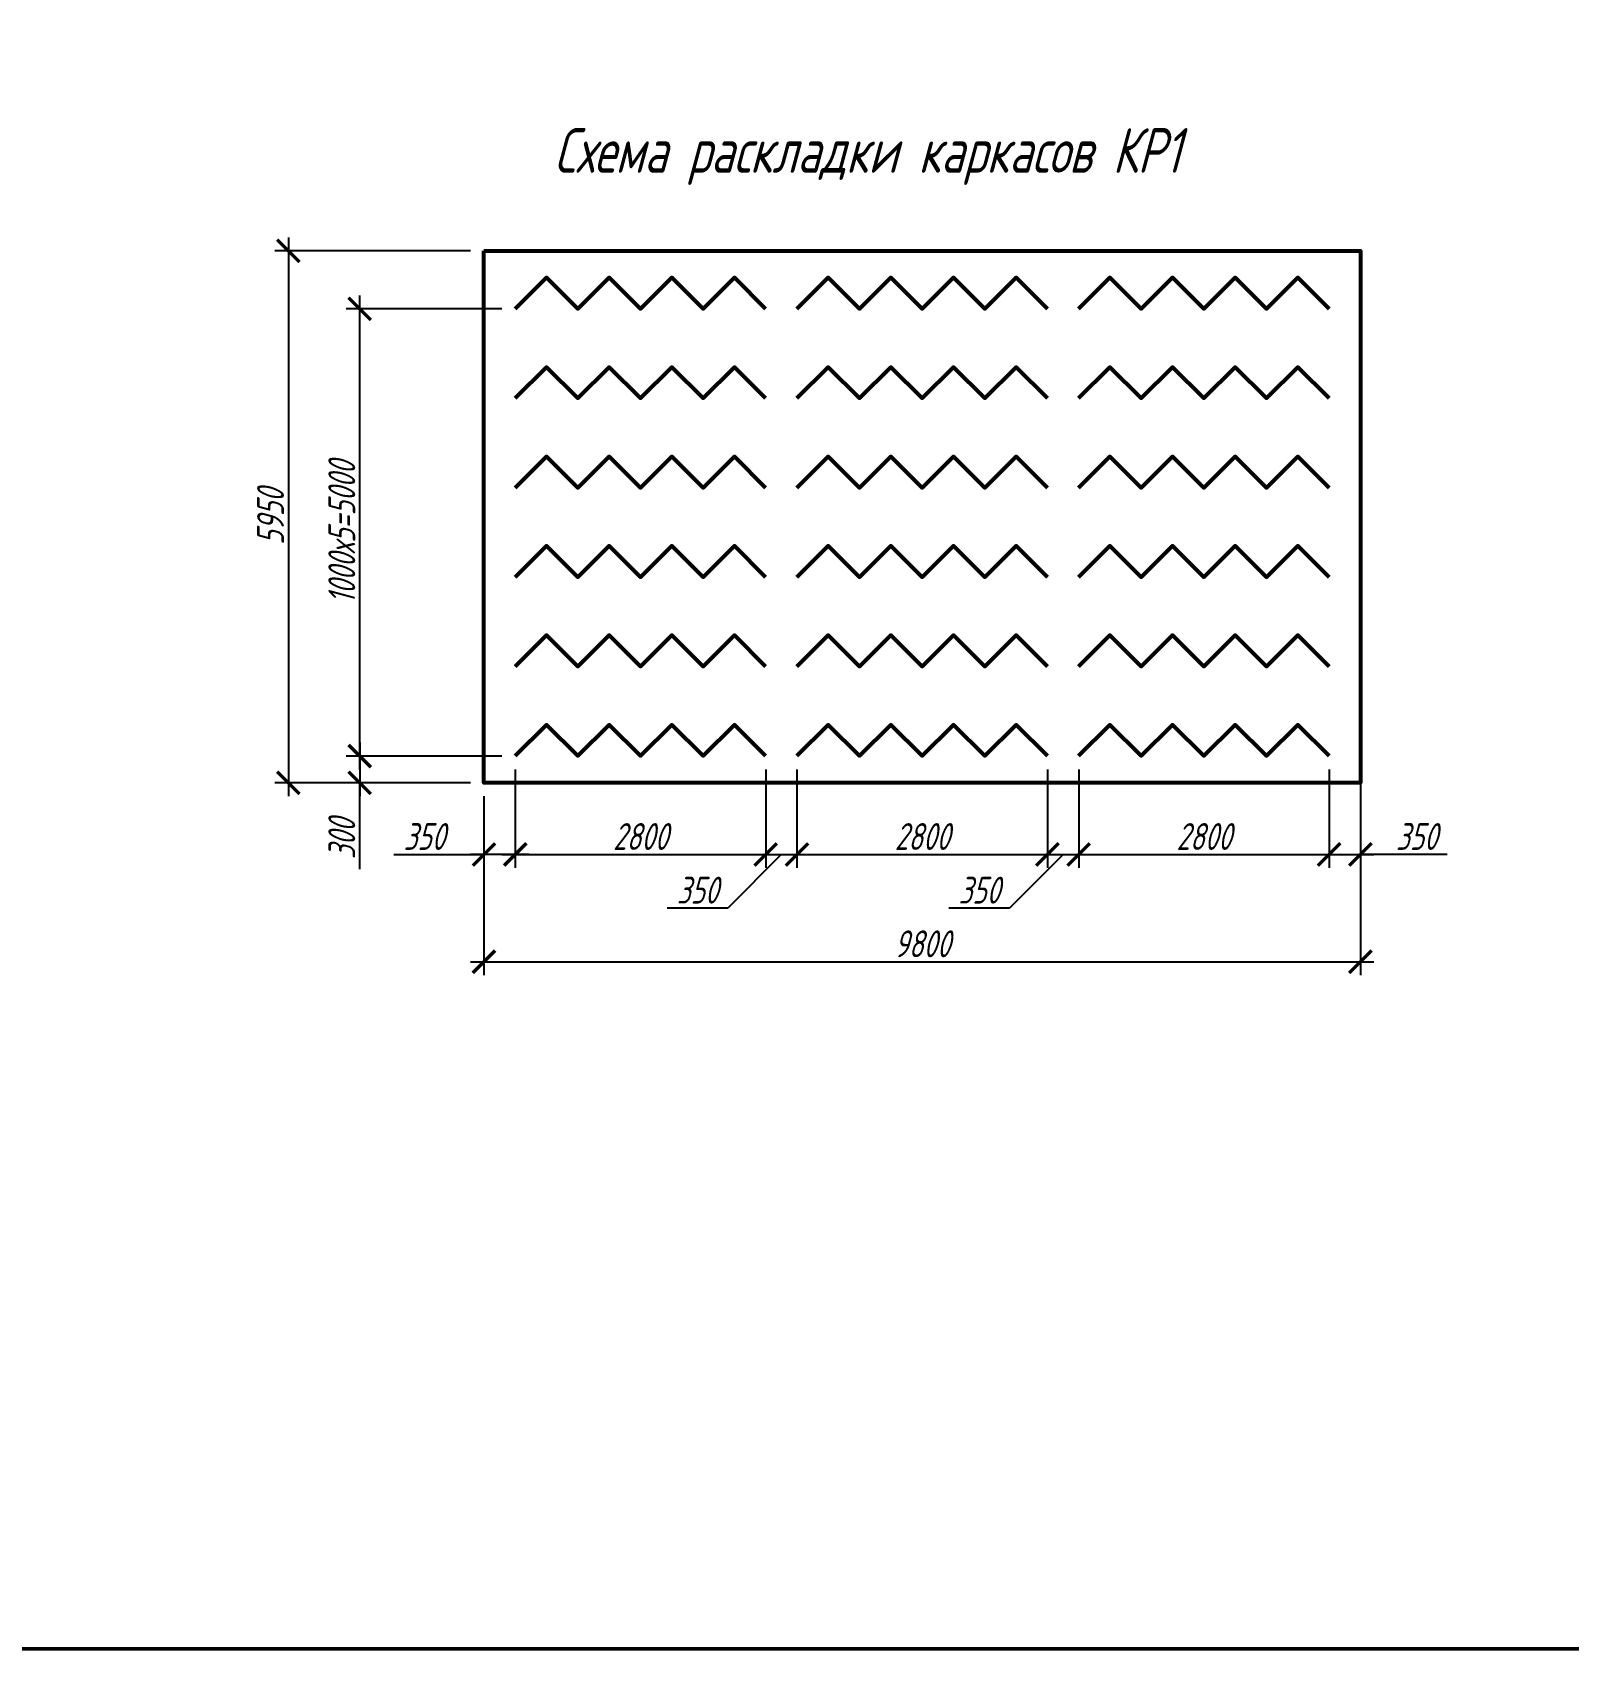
# Model space of a CAD drawing. Header units: millimetres. Extents: x 47215 to 48111, y -15059 to -14168.
# Drawn here: x 47558.1 to 47729.9, y -14756.8 to -14576 of the extents above; entities that cross this region are included whole.
import ezdxf

# ---------------------------------------------------------------- set-up
doc = ezdxf.new("R2010")
doc.units = ezdxf.units.MM
doc.layers.get('Defpoints').update_dxf_attribs({"color": 255})
for name, color, linetype, lineweight in [('!Текст', 7, 'Continuous', 25), ('Каркас', 164, 'Continuous', 50), ('Размер', 170, 'Continuous', 25), ('Ростверки', 26, 'Continuous', 53)]:
    doc.layers.add(name, color=color, linetype=linetype, lineweight=lineweight)
doc.styles.add('3.0', font='simplex.shx', dxfattribs={"width": 0.7, "oblique": 15, "height": 3})
doc.styles.add('5.0', font='simplex.shx', dxfattribs={"width": 0.7, "oblique": 15, "height": 5})
doc.dimstyles.new('100-3', dxfattribs={"dimtxt": 3, "dimasz": 2.5, "dimexe": 1.5, "dimexo": 1.5, "dimgap": 0.5, "dimtad": 1, "dimdec": 0, "dimlfac": 100, "dimrnd": 5, "dimtxsty": '3.0', "dimblk": 'ARCHTICK', "dimcen": 2.5, "dimdle": 1.5, "dimadec": 0, "dimazin": 0, "dimtfac": 1, "dimtdec": 0, "dimtmove": 1, "dimatfit": 3, "dimldrblk": 'OPEN30', "dimfxl": 1, "dimarcsym": 0})

# ---------------------------------------------------------------- blocks, each defined once
blk = doc.blocks.new('_ArchTick')
at = {"color": 0, "linetype": 'ByBlock', "const_width": 0.15}
blk.add_lwpolyline([(-0.5, -0.5), (0.5, 0.5)], dxfattribs=at)
blk = doc.blocks.new('*D137')
at = {"layer": 'Defpoints', "color": 0, "transparency": 16777216}
for p in [(47608.6, -14659.95), (47706.6, -14659.95), (47706.6, -14679.95)]:
    blk.add_point(p, dxfattribs=at)
at = {"layer": 'Размер', "color": 0, "lineweight": -2, "transparency": 16777216}
for p, q in [((47608.6, -14661.45), (47608.6, -14681.45)), ((47706.6, -14661.45), (47706.6, -14681.45)), ((47607.1, -14679.95), (47708.1, -14679.95))]:
    blk.add_line(p, q, dxfattribs=at)
at = {"layer": 'Размер', "color": 0, "lineweight": -2, "transparency": 16777216, "xscale": 2.5, "yscale": 2.5, "zscale": 2.5, "rotation": 180}
blk.add_blockref('_ArchTick', (47608.6, -14679.95), dxfattribs=at)
at = {"layer": 'Размер', "color": 0, "lineweight": -2, "transparency": 16777216, "xscale": 2.5, "yscale": 2.5, "zscale": 2.5}
blk.add_blockref('_ArchTick', (47706.6, -14679.95), dxfattribs=at)
at = {"layer": 'Размер', "color": 0, "lineweight": 25, "transparency": 16777216, "insert": (47657.6, -14677.95), "char_height": 3, "attachment_point": 5, "style": '3.0'}
blk.add_mtext('9800', dxfattribs=at)
blk = doc.blocks.new('_Open30')
at = {"color": 0, "linetype": 'ByBlock', "lineweight": -2}
for p, q in [((-1, 0.268), (0, 0)), ((0, 0), (-1, -0.268)), ((0, 0), (-1, 0))]:
    blk.add_line(p, q, dxfattribs=at)
blk = doc.blocks.new('*D138')
at = {"layer": 'Defpoints', "color": 0, "transparency": 16777216}
for p in [(47608.6, -14600.45), (47586.73, -14659.95), (47608.6, -14659.95)]:
    blk.add_point(p, dxfattribs=at)
at = {"layer": 'Размер', "color": 0, "lineweight": -2, "transparency": 16777216}
for p, q in [((47586.73, -14598.95), (47586.73, -14661.45)), ((47607.1, -14600.45), (47585.23, -14600.45)), ((47607.1, -14659.95), (47585.23, -14659.95))]:
    blk.add_line(p, q, dxfattribs=at)
at = {"layer": 'Размер', "color": 0, "lineweight": -2, "transparency": 16777216, "xscale": 2.5, "yscale": 2.5, "zscale": 2.5}
for p, rotation in [((47586.73, -14600.45), 90), ((47586.73, -14659.95), 270)]:
    blk.add_blockref('_ArchTick', p, dxfattribs=dict(at, rotation=rotation))
at = {"layer": 'Размер', "color": 0, "lineweight": 25, "transparency": 16777216, "insert": (47584.73, -14630.2), "char_height": 3, "attachment_point": 5, "rotation": 90, "style": '3.0'}
blk.add_mtext('5950', dxfattribs=at)
blk = doc.blocks.new('*D139')
at = {"layer": 'Defpoints', "color": 0, "transparency": 16777216}
for p in [(47612.1, -14656.95), (47608.6, -14659.95), (47608.6, -14667.95)]:
    blk.add_point(p, dxfattribs=at)
at = {"layer": 'Размер', "color": 0, "lineweight": -2, "transparency": 16777216}
for p, q in [((47612.1, -14658.45), (47612.1, -14669.45)), ((47608.6, -14661.45), (47608.6, -14669.45)), ((47598.52, -14667.95), (47608.6, -14667.95)), ((47613.6, -14667.95), (47607.1, -14667.95))]:
    blk.add_line(p, q, dxfattribs=at)
at = {"layer": 'Размер', "color": 0, "lineweight": -2, "transparency": 16777216, "xscale": 2.5, "yscale": 2.5, "zscale": 2.5, "rotation": 180}
blk.add_blockref('_ArchTick', (47608.6, -14667.95), dxfattribs=at)
at = {"layer": 'Размер', "color": 0, "lineweight": -2, "transparency": 16777216, "xscale": 2.5, "yscale": 2.5, "zscale": 2.5}
blk.add_blockref('_ArchTick', (47612.1, -14667.95), dxfattribs=at)
at = {"layer": 'Размер', "color": 0, "lineweight": 25, "transparency": 16777216, "insert": (47601.92, -14665.95), "char_height": 3, "attachment_point": 5, "style": '3.0'}
blk.add_mtext('350', dxfattribs=at)
blk = doc.blocks.new('*D140')
at = {"layer": 'Defpoints', "color": 0, "transparency": 16777216}
for p in [(47612.1, -14656.95), (47640.1, -14656.95), (47640.1, -14667.95)]:
    blk.add_point(p, dxfattribs=at)
at = {"layer": 'Размер', "color": 0, "lineweight": -2, "transparency": 16777216}
for p, q in [((47612.1, -14658.45), (47612.1, -14669.45)), ((47640.1, -14658.45), (47640.1, -14669.45)), ((47610.6, -14667.95), (47641.6, -14667.95))]:
    blk.add_line(p, q, dxfattribs=at)
at = {"layer": 'Размер', "color": 0, "lineweight": -2, "transparency": 16777216, "xscale": 2.5, "yscale": 2.5, "zscale": 2.5, "rotation": 180}
blk.add_blockref('_ArchTick', (47612.1, -14667.95), dxfattribs=at)
at = {"layer": 'Размер', "color": 0, "lineweight": -2, "transparency": 16777216, "xscale": 2.5, "yscale": 2.5, "zscale": 2.5}
blk.add_blockref('_ArchTick', (47640.1, -14667.95), dxfattribs=at)
at = {"layer": 'Размер', "color": 0, "lineweight": 25, "transparency": 16777216, "insert": (47626.1, -14665.95), "char_height": 3, "attachment_point": 5, "style": '3.0'}
blk.add_mtext('2800', dxfattribs=at)
blk = doc.blocks.new('*D141')
at = {"layer": 'Defpoints', "color": 0, "transparency": 16777216}
for p in [(47640.1, -14656.95), (47643.6, -14656.95), (47643.6, -14667.95)]:
    blk.add_point(p, dxfattribs=at)
at = {"layer": 'Размер', "color": 0, "lineweight": -2, "transparency": 16777216}
for p, q in [((47640.1, -14658.45), (47640.1, -14669.45)), ((47643.6, -14658.45), (47643.6, -14669.45)), ((47641.85, -14667.95), (47635.87, -14673.95)), ((47638.6, -14667.95), (47645.1, -14667.95)), ((47635.87, -14673.95), (47629.07, -14673.95))]:
    blk.add_line(p, q, dxfattribs=at)
at = {"layer": 'Размер', "color": 0, "lineweight": -2, "transparency": 16777216, "xscale": 2.5, "yscale": 2.5, "zscale": 2.5, "rotation": 180}
blk.add_blockref('_ArchTick', (47640.1, -14667.95), dxfattribs=at)
at = {"layer": 'Размер', "color": 0, "lineweight": -2, "transparency": 16777216, "xscale": 2.5, "yscale": 2.5, "zscale": 2.5}
blk.add_blockref('_ArchTick', (47643.6, -14667.95), dxfattribs=at)
at = {"layer": 'Размер', "color": 0, "lineweight": 25, "transparency": 16777216, "insert": (47632.47, -14671.95), "char_height": 3, "attachment_point": 5, "style": '3.0'}
blk.add_mtext('350', dxfattribs=at)
blk = doc.blocks.new('*D142')
at = {"layer": 'Defpoints', "color": 0, "transparency": 16777216}
for p in [(47643.6, -14656.95), (47671.6, -14656.95), (47671.6, -14667.95)]:
    blk.add_point(p, dxfattribs=at)
at = {"layer": 'Размер', "color": 0, "lineweight": -2, "transparency": 16777216}
for p, q in [((47643.6, -14658.45), (47643.6, -14669.45)), ((47671.6, -14658.45), (47671.6, -14669.45)), ((47642.1, -14667.95), (47673.1, -14667.95))]:
    blk.add_line(p, q, dxfattribs=at)
at = {"layer": 'Размер', "color": 0, "lineweight": -2, "transparency": 16777216, "xscale": 2.5, "yscale": 2.5, "zscale": 2.5, "rotation": 180}
blk.add_blockref('_ArchTick', (47643.6, -14667.95), dxfattribs=at)
at = {"layer": 'Размер', "color": 0, "lineweight": -2, "transparency": 16777216, "xscale": 2.5, "yscale": 2.5, "zscale": 2.5}
blk.add_blockref('_ArchTick', (47671.6, -14667.95), dxfattribs=at)
at = {"layer": 'Размер', "color": 0, "lineweight": 25, "transparency": 16777216, "insert": (47657.6, -14665.95), "char_height": 3, "attachment_point": 5, "style": '3.0'}
blk.add_mtext('2800', dxfattribs=at)
blk = doc.blocks.new('*D143')
at = {"layer": 'Defpoints', "color": 0, "transparency": 16777216}
for p in [(47671.6, -14656.95), (47675.1, -14656.95), (47675.1, -14667.95)]:
    blk.add_point(p, dxfattribs=at)
at = {"layer": 'Размер', "color": 0, "lineweight": -2, "transparency": 16777216}
for p, q in [((47671.6, -14658.45), (47671.6, -14669.45)), ((47675.1, -14658.45), (47675.1, -14669.45)), ((47673.35, -14667.95), (47667.37, -14673.95)), ((47670.1, -14667.95), (47676.6, -14667.95)), ((47667.37, -14673.95), (47660.57, -14673.95))]:
    blk.add_line(p, q, dxfattribs=at)
at = {"layer": 'Размер', "color": 0, "lineweight": -2, "transparency": 16777216, "xscale": 2.5, "yscale": 2.5, "zscale": 2.5, "rotation": 180}
blk.add_blockref('_ArchTick', (47671.6, -14667.95), dxfattribs=at)
at = {"layer": 'Размер', "color": 0, "lineweight": -2, "transparency": 16777216, "xscale": 2.5, "yscale": 2.5, "zscale": 2.5}
blk.add_blockref('_ArchTick', (47675.1, -14667.95), dxfattribs=at)
at = {"layer": 'Размер', "color": 0, "lineweight": 25, "transparency": 16777216, "insert": (47663.97, -14671.95), "char_height": 3, "attachment_point": 5, "style": '3.0'}
blk.add_mtext('350', dxfattribs=at)
blk = doc.blocks.new('*D144')
at = {"layer": 'Defpoints', "color": 0, "transparency": 16777216}
for p in [(47675.1, -14656.95), (47703.1, -14656.95), (47703.1, -14667.95)]:
    blk.add_point(p, dxfattribs=at)
at = {"layer": 'Размер', "color": 0, "lineweight": -2, "transparency": 16777216}
for p, q in [((47675.1, -14658.45), (47675.1, -14669.45)), ((47703.1, -14658.45), (47703.1, -14669.45)), ((47673.6, -14667.95), (47704.6, -14667.95))]:
    blk.add_line(p, q, dxfattribs=at)
at = {"layer": 'Размер', "color": 0, "lineweight": -2, "transparency": 16777216, "xscale": 2.5, "yscale": 2.5, "zscale": 2.5, "rotation": 180}
blk.add_blockref('_ArchTick', (47675.1, -14667.95), dxfattribs=at)
at = {"layer": 'Размер', "color": 0, "lineweight": -2, "transparency": 16777216, "xscale": 2.5, "yscale": 2.5, "zscale": 2.5}
blk.add_blockref('_ArchTick', (47703.1, -14667.95), dxfattribs=at)
at = {"layer": 'Размер', "color": 0, "lineweight": 25, "transparency": 16777216, "insert": (47689.1, -14665.95), "char_height": 3, "attachment_point": 5, "style": '3.0'}
blk.add_mtext('2800', dxfattribs=at)
blk = doc.blocks.new('*D145')
at = {"layer": 'Defpoints', "color": 0, "transparency": 16777216}
for p in [(47703.1, -14656.95), (47706.6, -14656.95), (47706.6, -14667.95)]:
    blk.add_point(p, dxfattribs=at)
at = {"layer": 'Размер', "color": 0, "lineweight": -2, "transparency": 16777216}
for p, q in [((47703.1, -14658.45), (47703.1, -14669.45)), ((47706.6, -14658.45), (47706.6, -14669.45)), ((47701.6, -14667.95), (47708.1, -14667.95)), ((47716.29, -14667.95), (47706.6, -14667.95))]:
    blk.add_line(p, q, dxfattribs=at)
at = {"layer": 'Размер', "color": 0, "lineweight": -2, "transparency": 16777216, "xscale": 2.5, "yscale": 2.5, "zscale": 2.5, "rotation": 180}
blk.add_blockref('_ArchTick', (47703.1, -14667.95), dxfattribs=at)
at = {"layer": 'Размер', "color": 0, "lineweight": -2, "transparency": 16777216, "xscale": 2.5, "yscale": 2.5, "zscale": 2.5}
blk.add_blockref('_ArchTick', (47706.6, -14667.95), dxfattribs=at)
at = {"layer": 'Размер', "color": 0, "lineweight": 25, "transparency": 16777216, "insert": (47712.89, -14665.95), "char_height": 3, "attachment_point": 5, "style": '3.0'}
blk.add_mtext('350', dxfattribs=at)
blk = doc.blocks.new('*D146')
at = {"layer": 'Defpoints', "color": 0, "transparency": 16777216}
for p in [(47594.7, -14606.95), (47612.1, -14606.95), (47612.1, -14656.95)]:
    blk.add_point(p, dxfattribs=at)
at = {"layer": 'Размер', "color": 0, "lineweight": -2, "transparency": 16777216}
for p, q in [((47594.7, -14658.45), (47594.7, -14605.45)), ((47610.6, -14606.95), (47593.2, -14606.95)), ((47610.6, -14656.95), (47593.2, -14656.95))]:
    blk.add_line(p, q, dxfattribs=at)
at = {"layer": 'Размер', "color": 0, "lineweight": -2, "transparency": 16777216, "xscale": 2.5, "yscale": 2.5, "zscale": 2.5}
for p, rotation in [((47594.7, -14606.95), 90), ((47594.7, -14656.95), 270)]:
    blk.add_blockref('_ArchTick', p, dxfattribs=dict(at, rotation=rotation))
at = {"layer": 'Размер', "color": 0, "lineweight": 25, "transparency": 16777216, "insert": (47592.7, -14631.95), "char_height": 3, "attachment_point": 5, "rotation": 90, "style": '3.0'}
blk.add_mtext('1000х5=5000', dxfattribs=at)
blk = doc.blocks.new('*D147')
at = {"layer": 'Defpoints', "color": 0, "transparency": 16777216}
for p in [(47612.1, -14656.95), (47594.7, -14659.95), (47608.6, -14659.95)]:
    blk.add_point(p, dxfattribs=at)
at = {"layer": 'Размер', "color": 0, "lineweight": -2, "transparency": 16777216}
for p, q in [((47594.7, -14655.45), (47594.7, -14661.45)), ((47610.6, -14656.95), (47593.2, -14656.95)), ((47607.1, -14659.95), (47593.2, -14659.95)), ((47594.7, -14669.61), (47594.7, -14659.95))]:
    blk.add_line(p, q, dxfattribs=at)
at = {"layer": 'Размер', "color": 0, "lineweight": -2, "transparency": 16777216, "xscale": 2.5, "yscale": 2.5, "zscale": 2.5}
for p, rotation in [((47594.7, -14656.95), 90), ((47594.7, -14659.95), 270)]:
    blk.add_blockref('_ArchTick', p, dxfattribs=dict(at, rotation=rotation))
at = {"layer": 'Размер', "color": 0, "lineweight": 25, "transparency": 16777216, "insert": (47592.7, -14666.22), "char_height": 3, "attachment_point": 5, "rotation": 90, "style": '3.0'}
blk.add_mtext('300', dxfattribs=at)

msp = doc.modelspace()

# ---------------------------------------------------------------- linework, layer by layer
at = {"color": 7, "linetype": 'Continuous', "lineweight": 50}
msp.add_lwpolyline([(47235.235, -14172.777), (48051.235, -14172.777), (48051.235, -14756.777), (47235.235, -14756.777)], close=True, dxfattribs=at)
at = {"layer": 'Каркас', "lineweight": 53}
for points in [[(47640.098, -14606.945), (47636.598, -14603.445), (47633.098, -14606.945), (47629.598, -14603.445), (47626.098, -14606.945), (47622.598, -14603.445), (47619.098, -14606.945), (47615.598, -14603.445), (47612.098, -14606.945)], [(47671.598, -14606.945), (47668.098, -14603.445), (47664.598, -14606.945), (47661.098, -14603.445), (47657.598, -14606.945), (47654.098, -14603.445), (47650.598, -14606.945), (47647.098, -14603.445), (47643.598, -14606.945)], [(47703.098, -14606.945), (47699.598, -14603.445), (47696.098, -14606.945), (47692.598, -14603.445), (47689.098, -14606.945), (47685.598, -14603.445), (47682.098, -14606.945), (47678.598, -14603.445), (47675.098, -14606.945)], [(47640.098, -14616.945), (47636.598, -14613.445), (47633.098, -14616.945), (47629.598, -14613.445), (47626.098, -14616.945), (47622.598, -14613.445), (47619.098, -14616.945), (47615.598, -14613.445), (47612.098, -14616.945)], [(47671.598, -14616.945), (47668.098, -14613.445), (47664.598, -14616.945), (47661.098, -14613.445), (47657.598, -14616.945), (47654.098, -14613.445), (47650.598, -14616.945), (47647.098, -14613.445), (47643.598, -14616.945)], [(47703.098, -14616.945), (47699.598, -14613.445), (47696.098, -14616.945), (47692.598, -14613.445), (47689.098, -14616.945), (47685.598, -14613.445), (47682.098, -14616.945), (47678.598, -14613.445), (47675.098, -14616.945)], [(47640.098, -14626.945), (47636.598, -14623.445), (47633.098, -14626.945), (47629.598, -14623.445), (47626.098, -14626.945), (47622.598, -14623.445), (47619.098, -14626.945), (47615.598, -14623.445), (47612.098, -14626.945)], [(47671.598, -14626.945), (47668.098, -14623.445), (47664.598, -14626.945), (47661.098, -14623.445), (47657.598, -14626.945), (47654.098, -14623.445), (47650.598, -14626.945), (47647.098, -14623.445), (47643.598, -14626.945)], [(47703.098, -14626.945), (47699.598, -14623.445), (47696.098, -14626.945), (47692.598, -14623.445), (47689.098, -14626.945), (47685.598, -14623.445), (47682.098, -14626.945), (47678.598, -14623.445), (47675.098, -14626.945)], [(47640.098, -14636.945), (47636.598, -14633.445), (47633.098, -14636.945), (47629.598, -14633.445), (47626.098, -14636.945), (47622.598, -14633.445), (47619.098, -14636.945), (47615.598, -14633.445), (47612.098, -14636.945)], [(47671.598, -14636.945), (47668.098, -14633.445), (47664.598, -14636.945), (47661.098, -14633.445), (47657.598, -14636.945), (47654.098, -14633.445), (47650.598, -14636.945), (47647.098, -14633.445), (47643.598, -14636.945)], [(47703.098, -14636.945), (47699.598, -14633.445), (47696.098, -14636.945), (47692.598, -14633.445), (47689.098, -14636.945), (47685.598, -14633.445), (47682.098, -14636.945), (47678.598, -14633.445), (47675.098, -14636.945)], [(47640.098, -14646.945), (47636.598, -14643.445), (47633.098, -14646.945), (47629.598, -14643.445), (47626.098, -14646.945), (47622.598, -14643.445), (47619.098, -14646.945), (47615.598, -14643.445), (47612.098, -14646.945)], [(47671.598, -14646.945), (47668.098, -14643.445), (47664.598, -14646.945), (47661.098, -14643.445), (47657.598, -14646.945), (47654.098, -14643.445), (47650.598, -14646.945), (47647.098, -14643.445), (47643.598, -14646.945)], [(47703.098, -14646.945), (47699.598, -14643.445), (47696.098, -14646.945), (47692.598, -14643.445), (47689.098, -14646.945), (47685.598, -14643.445), (47682.098, -14646.945), (47678.598, -14643.445), (47675.098, -14646.945)], [(47640.098, -14656.945), (47636.598, -14653.445), (47633.098, -14656.945), (47629.598, -14653.445), (47626.098, -14656.945), (47622.598, -14653.445), (47619.098, -14656.945), (47615.598, -14653.445), (47612.098, -14656.945)], [(47671.598, -14656.945), (47668.098, -14653.445), (47664.598, -14656.945), (47661.098, -14653.445), (47657.598, -14656.945), (47654.098, -14653.445), (47650.598, -14656.945), (47647.098, -14653.445), (47643.598, -14656.945)], [(47703.098, -14656.945), (47699.598, -14653.445), (47696.098, -14656.945), (47692.598, -14653.445), (47689.098, -14656.945), (47685.598, -14653.445), (47682.098, -14656.945), (47678.598, -14653.445), (47675.098, -14656.945)]]:
    msp.add_lwpolyline(points, dxfattribs=at)
at = {"layer": 'Ростверки'}
msp.add_lwpolyline([(47608.598, -14600.445), (47706.598, -14600.445), (47706.598, -14659.945), (47608.598, -14659.945)], close=True, dxfattribs=at)

# ---------------------------------------------------------------- texts
at = {"layer": '!Текст', "lineweight": 30, "ltscale": 10, "insert": (47615.569, -14586.723), "char_height": 5, "width": 85.37788, "attachment_point": 1, "style": '5.0'}
msp.add_mtext('\\pi0.84523;Схема раскладки каркасов КР1', dxfattribs=at)

# ---------------------------------------------------------------- dimensions: what is measured, and where the dimension line sits
at = {"layer": 'Размер', "color": 5, "lineweight": 25}
dim = msp.add_linear_dim(base=(47586.733, -14659.945), p1=(47608.598, -14600.445), p2=(47608.598, -14659.945), angle=90, dimstyle='100-3', dxfattribs=at)
dim.commit()
dim.dimension.update_dxf_attribs({"geometry": '*D138', "text_midpoint": (47584.733, -14630.195)})
dim = msp.add_linear_dim(base=(47594.697, -14606.945), p1=(47612.098, -14656.945), p2=(47612.098, -14606.945), angle=90, text='1000х5=<>', dimstyle='100-3', dxfattribs=at)
dim.commit()
dim.dimension.update_dxf_attribs({"geometry": '*D146', "text_midpoint": (47592.697, -14631.945)})
dim = msp.add_linear_dim(base=(47594.697, -14659.945), p1=(47612.098, -14656.945), p2=(47608.598, -14659.945), angle=90, dimstyle='100-3', dxfattribs=at)
dim.commit()
dim.dimension.update_dxf_attribs({"geometry": '*D147', "text_midpoint": (47594.697, -14666.215), "dimtype": 128})
for base, p1, p2, picture, middle in [((47608.598, -14667.945), (47612.098, -14656.945), (47608.598, -14659.945), '*D139', (47601.92, -14667.945)), ((47643.598, -14667.945), (47640.098, -14656.945), (47643.598, -14656.945), '*D141', (47635.365, -14673.945)), ((47675.098, -14667.945), (47671.598, -14656.945), (47675.098, -14656.945), '*D143', (47666.865, -14673.945)), ((47706.598, -14667.945), (47703.098, -14656.945), (47706.598, -14656.945), '*D145', (47712.893, -14667.945))]:
    dim = msp.add_linear_dim(base=base, p1=p1, p2=p2, dimstyle='100-3', dxfattribs=at)
    dim.commit()
    dim.dimension.update_dxf_attribs({"geometry": picture, "text_midpoint": middle, "dimtype": 128})
for base, p1, p2, picture, middle in [((47640.098, -14667.945), (47612.098, -14656.945), (47640.098, -14656.945), '*D140', (47626.098, -14665.945)), ((47671.598, -14667.945), (47643.598, -14656.945), (47671.598, -14656.945), '*D142', (47657.598, -14665.945)), ((47703.098, -14667.945), (47675.098, -14656.945), (47703.098, -14656.945), '*D144', (47689.098, -14665.945)), ((47706.598, -14679.945), (47608.598, -14659.945), (47706.598, -14659.945), '*D137', (47657.598, -14677.945))]:
    dim = msp.add_linear_dim(base=base, p1=p1, p2=p2, dimstyle='100-3', dxfattribs=at)
    dim.commit()
    dim.dimension.update_dxf_attribs({"geometry": picture, "text_midpoint": middle})

doc.saveas('drawing.dxf')
